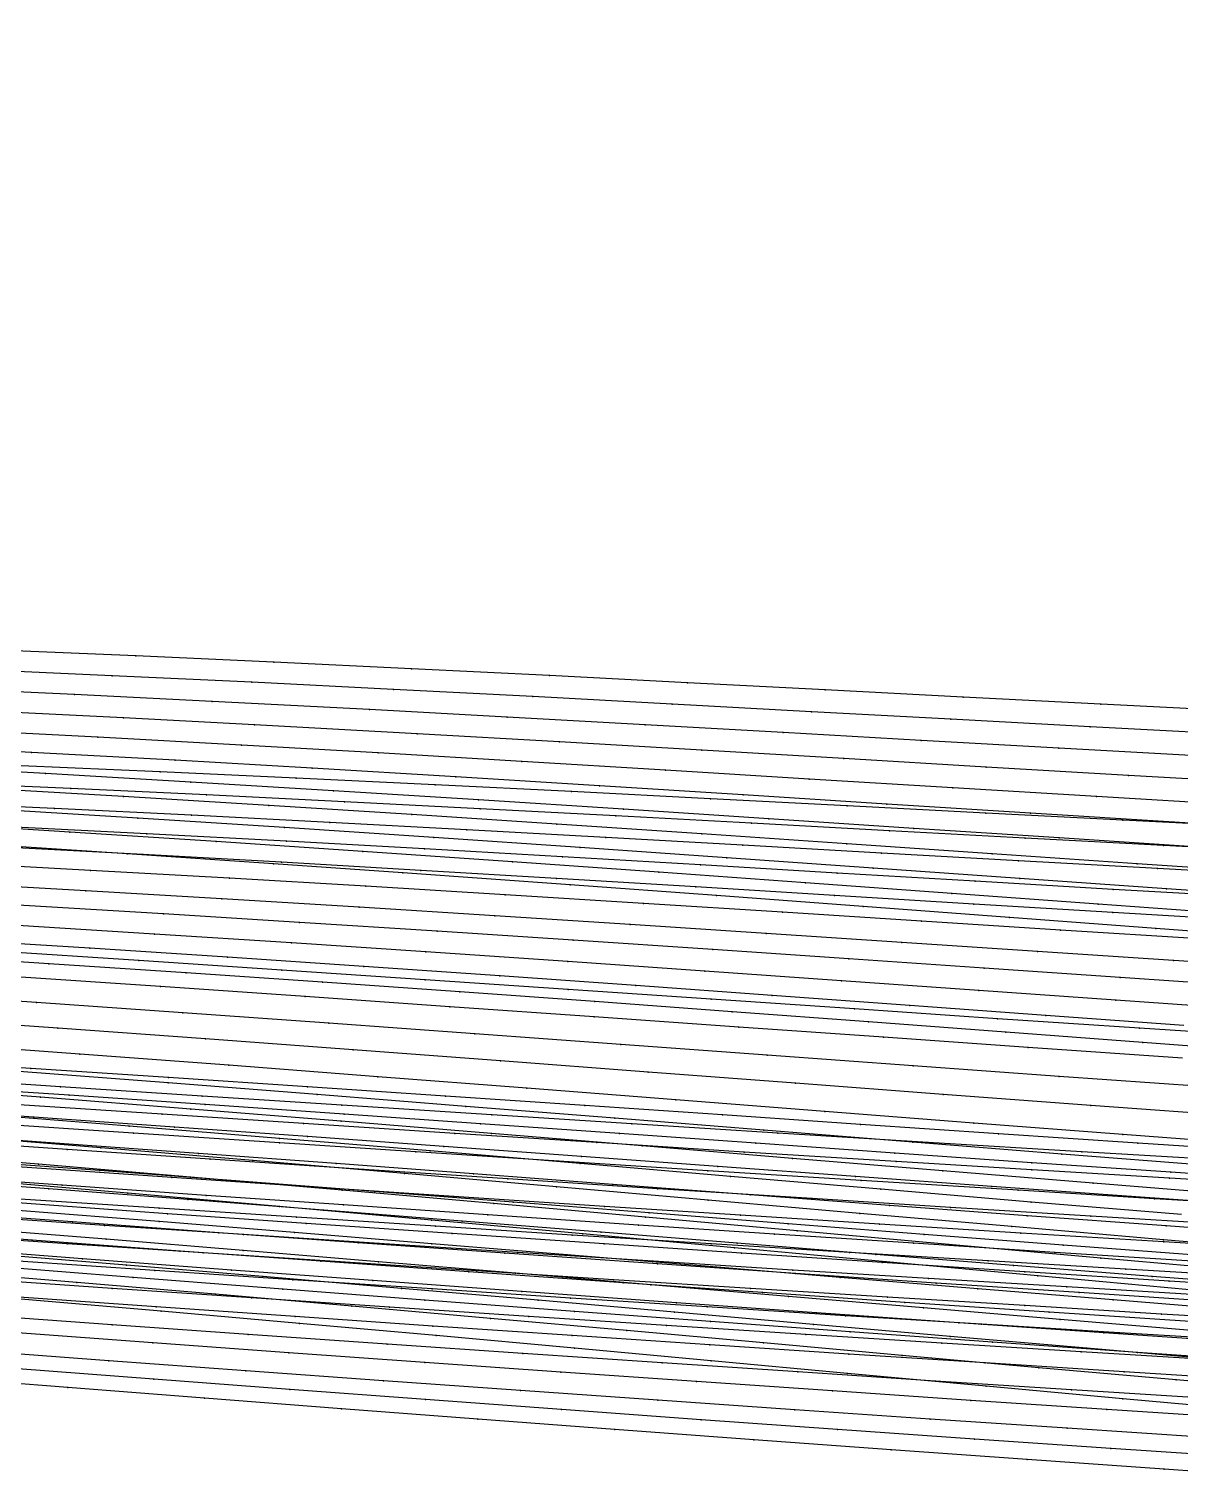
# Model space of a CAD drawing. Extents: x -2408 to 1029, y -526 to 2095.
# Drawn here: x -1134.8 to -1007.4, y 93.8 to 254.4 of the extents above; entities that cross this region are included whole.
import ezdxf

# ---------------------------------------------------------------- set-up
doc = ezdxf.new("R2010")
doc.units = 0

# ---------------------------------------------------------------- blocks, each defined once
blk = doc.blocks.new(' -30')
at = {"layer": '1'}
for points in [[(-410.795642, 262.713516), (-426.181387, 263.491995), (-441.331963, 264.275543), (-456.716414, 265.079246), (-471.834351, 265.867545), (-487.219433, 266.659043), (-502.307592, 267.415883), (-517.695124, 268.158316), (-532.759082, 268.847883), (-548.150088, 269.514596), (-563.25244, 270.13595), (-578.645983, 270.740797), (-593.768208, 271.312101), (-609.16329, 271.875507), (-624.304347, 272.41661), (-639.700205, 272.958631), (-654.858819, 273.489181), (-670.25476, 274.029992), (-685.455338, 274.570903)], [(-991.099742, 289.014787), (-1006.47788, 289.931065), (-1021.716095, 290.854397), (-1037.092414, 291.800377), (-1052.390421, 292.7548), (-1067.765151, 293.726621), (-1082.930535, 294.697188), (-1098.303754, 295.692536), (-1113.507968, 296.687278), (-1128.879805, 297.703783), (-1143.850366, 298.707083), (-1159.22033, 299.751254), (-1174.621448, 300.804779), (-1189.756891, 301.840895), (-1205.520935, 302.919865), (-1205.483135, 309.223563), (-1205.391179, 324.554701), (-1205.300213, 339.717169), (-1205.209414, 354.85273), (-1205.118461, 370.01518), (-1205.026964, 385.267158), (-1204.935998, 400.429605), (-1204.844877, 415.618783), (-1204.753926, 430.781236)], [(-480.513872, -299.265657), (-495.775766, -298.258206), (-511.213094, -297.224178), (-526.473238, -296.190561), (-541.755748, -295.148551), (-557.015282, -294.106065), (-572.430787, -293.055858), (-587.691043, -292.023998), (-603.09054, -290.995455), (-618.352803, -289.993615), (-633.737054, -289.006423), (-649.002495, -288.05404), (-664.372192, -287.127176), (-679.641754, -286.243599), (-694.99799, -285.398237), (-696.187057, -285.336246), (-710.27236, -284.60173), (-725.267612, -283.860433), (-740.545866, -283.142199), (-755.919862, -282.450756)]]:
    blk.add_lwpolyline(points, dxfattribs=at)
at = {"layer": '14'}
for points in [[(-413.340971, 275.556341), (-428.605438, 276.333232), (-443.868397, 277.1251), (-459.130577, 277.922795), (-474.392398, 278.717149), (-489.654587, 279.499012), (-504.917567, 280.259217), (-520.181988, 280.98861), (-535.430734, 281.678741), (-550.699052, 282.332695), (-565.968947, 282.954628), (-581.240332, 283.549537), (-596.512816, 284.122407), (-611.786236, 284.678231), (-627.060429, 285.222003), (-642.335041, 285.758709), (-657.609871, 286.293342), (-672.884642, 286.83089), (-688.15919, 287.376346)], [(-996.243732, 302.041932), (-1011.349801, 302.947855), (-1028.369845, 303.985999), (-1045.013766, 305.017704), (-1061.160689, 306.033129), (-1076.689792, 307.022434), (-1093.271043, 308.091929), (-1108.745305, 309.101899), (-1124.431306, 310.137235), (-1140.837746, 311.232743), (-1156.130864, 312.266322), (-1172.183685, 313.367615), (-1172.158772, 317.5206), (-1172.075828, 331.347228), (-1171.989363, 345.760911), (-1171.88675, 362.866344), (-1171.796909, 377.842737), (-1171.703377, 393.434387), (-1171.609107, 409.149089), (-1171.49473, 428.215656)], [(-479.770851, -286.587015), (-495.617764, -285.540654), (-511.314248, -284.488639), (-527.159674, -283.414513), (-543.004706, -282.333607), (-558.84971, -281.251301), (-574.694902, -280.172981), (-590.540647, -279.104026), (-606.387162, -278.049823), (-622.234812, -277.01575), (-638.083812, -276.007195), (-653.93453, -275.029536), (-669.787218, -274.088158), (-685.642128, -273.188447), (-696.187057, -272.621555), (-701.652761, -272.32772), (-717.512885, -271.523439), (-733.375258, -270.761336), (-749.239609, -270.035024)]]:
    blk.add_lwpolyline(points, dxfattribs=at)
at = {"layer": '3'}
for p in [(-1124.431306, 310.137235), (-1108.745305, 309.101899), (-1093.271043, 308.091929), (-1076.689792, 307.022434), (-1061.160689, 306.033129), (-1045.013766, 305.017704), (-1028.369845, 303.985999), (-1011.349801, 302.947855), (-1113.507968, 296.687278), (-1098.303754, 295.692536), (-1082.930535, 294.697188), (-1067.765151, 293.726621), (-1052.390421, 292.7548), (-1037.092414, 291.800377), (-1021.716095, 290.854397), (-1006.47788, 289.931065), (-535.430734, 281.678741), (-520.181988, 280.98861), (-504.917567, 280.259217), (-489.654587, 279.499012), (-474.392398, 278.717149), (-459.130577, 277.922795), (-443.868397, 277.1251), (-428.605438, 276.333232), (-532.759082, 268.847883), (-517.695124, 268.158316), (-502.307592, 267.415883), (-487.219433, 266.659043), (-471.834351, 265.867545), (-456.716414, 265.079246), (-441.331963, 264.275543), (-426.181387, 263.491995), (-606.387162, -278.049823), (-590.540647, -279.104026), (-574.694902, -280.172981), (-558.84971, -281.251301), (-543.004706, -282.333607), (-527.159674, -283.414513), (-511.314248, -284.488639), (-495.617764, -285.540654), (-618.352803, -289.993615), (-603.09054, -290.995455), (-587.691043, -292.023998), (-572.430787, -293.055858), (-557.015282, -294.106065), (-541.755748, -295.148551), (-526.473238, -296.190561), (-511.213094, -297.224178), (-495.775766, -298.258206)]:
    blk.add_point(p, dxfattribs=at)
blk = doc.blocks.new(' -31')
at = {"layer": '1'}
for points in [[(-406.667733, 259.27386), (-421.689618, 260.061065), (-437.011078, 260.884107), (-452.031299, 261.702323), (-467.319028, 262.537249), (-482.339516, 263.350588), (-497.359257, 264.148142), (-512.381885, 264.921339), (-527.634866, 265.672338), (-542.660905, 266.374364), (-557.93453, 267.053433), (-572.963389, 267.692279), (-588.256539, 268.317149), (-603.287269, 268.911079), (-618.59881, 269.5002), (-633.630554, 270.067508), (-648.959279, 270.639377), (-663.991401, 271.198233), (-679.384302, 271.773426)], [(-997.985334, 287.066471), (-1013.000426, 287.973625), (-1028.315558, 288.914379), (-1043.328852, 289.850599), (-1058.800335, 290.828954), (-1073.812, 291.790769), (-1089.149361, 292.785777), (-1104.159531, 293.770902), (-1119.535836, 294.790651), (-1134.544586, 295.797004), (-1149.684043, 296.826152), (-1164.690914, 297.860154), (-1179.737081, 298.903743), (-1195.00767, 299.963703), (-1210.599365, 301.045837), (-1210.547725, 309.84814), (-1210.459299, 324.921595), (-1210.368675, 340.370934), (-1210.279104, 355.641675), (-1210.188487, 371.091032), (-1210.099122, 386.326266), (-1210.008493, 401.775624), (-1209.918915, 417.046366), (-1209.828296, 432.495713)], [(-477.568247, -302.497232), (-492.969505, -301.447749), (-508.369706, -300.383404), (-523.52564, -299.32246), (-538.924263, -298.235568), (-554.014175, -297.167376), (-569.412716, -296.079403), (-584.484875, -295.02135), (-599.884799, -293.952446), (-614.939891, -292.924438), (-630.342483, -291.895187), (-645.381208, -290.917098), (-660.787724, -289.947899), (-675.810988, -289.04012), (-691.222408, -288.151926), (-696.187057, -287.880993), (-706.500063, -287.318206), (-721.916639, -286.524334), (-736.937899, -285.790686), (-752.358094, -285.071968)]]:
    blk.add_lwpolyline(points, dxfattribs=at)
at = {"layer": '14'}
for points in [[(-414.385619, 272.392496), (-429.8121, 273.213737), (-445.237205, 274.05038), (-460.661389, 274.892923), (-476.085414, 275.731881), (-491.509813, 276.557754), (-506.935119, 277.361046), (-522.643486, 278.145979), (-538.072556, 278.877313), (-553.503501, 279.572014), (-568.936231, 280.234934), (-584.370424, 280.870918), (-599.805761, 281.48481), (-615.24215, 282.081462), (-630.679194, 282.665717), (-646.116763, 283.242424), (-661.554576, 283.816431), (-676.992388, 284.392583)], [(-986.267518, 299.092049), (-1001.639416, 300.008829), (-1016.883783, 300.934514), (-1031.918804, 301.862321), (-1048.740405, 302.916572), (-1065.059572, 303.954611), (-1080.754196, 304.966316), (-1097.512077, 306.060401), (-1113.151062, 307.093927), (-1129.003946, 308.153731), (-1145.584817, 309.275476), (-1161.040416, 310.334145), (-1177.263641, 311.462612), (-1177.230109, 317.179258), (-1177.14006, 332.530674), (-1177.049904, 347.900451), (-1176.944753, 365.826377), (-1176.853713, 381.346893), (-1176.75972, 397.370777), (-1176.665727, 413.39466), (-1176.574686, 428.915175)], [(-491.69542, -288.805885), (-508.783074, -287.623881), (-524.791244, -286.501704), (-540.798969, -285.371156), (-556.806537, -284.238117), (-572.814349, -283.10846), (-588.82269, -281.988066), (-604.831886, -280.882811), (-620.84226, -279.798574), (-636.854138, -278.741232), (-652.867844, -277.716665), (-668.883703, -276.730748), (-684.902039, -275.789361), (-696.187057, -275.162659), (-701.707363, -274.856093), (-717.731517, -274.019399), (-733.758208, -273.228341), (-749.787063, -272.476186)]]:
    blk.add_lwpolyline(points, dxfattribs=at)
at = {"layer": '3'}
for p in [(-1113.151062, 307.093927), (-1097.512077, 306.060401), (-1080.754196, 304.966316), (-1065.059572, 303.954611), (-1048.740405, 302.916572), (-1031.918804, 301.862321), (-1016.883783, 300.934514), (-1001.639416, 300.008829), (-1119.535836, 294.790651), (-1104.159531, 293.770902), (-1089.149361, 292.785777), (-1073.812, 291.790769), (-1058.800335, 290.828954), (-1043.328852, 289.850599), (-1028.315558, 288.914379), (-1013.000426, 287.973625), (-538.072556, 278.877313), (-522.643486, 278.145979), (-506.935119, 277.361046), (-491.509813, 276.557754), (-476.085414, 275.731881), (-460.661389, 274.892923), (-445.237205, 274.05038), (-429.8121, 273.213737), (-542.660905, 266.374364), (-527.634866, 265.672338), (-512.381885, 264.921339), (-497.359257, 264.148142), (-482.339516, 263.350588), (-467.319028, 262.537249), (-452.031299, 261.702323), (-437.011078, 260.884107), (-421.689618, 260.061065), (-604.831886, -280.882811), (-588.82269, -281.988066), (-572.814349, -283.10846), (-556.806537, -284.238117), (-540.798969, -285.371156), (-524.791244, -286.501704), (-508.783074, -287.623881), (-614.939891, -292.924438), (-599.884799, -293.952446), (-584.484875, -295.02135), (-569.412716, -296.079403), (-554.014175, -297.167376), (-538.924263, -298.235568), (-523.52564, -299.32246), (-508.369706, -300.383404), (-492.969505, -301.447749)]:
    blk.add_point(p, dxfattribs=at)
blk = doc.blocks.new(' -32')
at = {"layer": '1'}
for points in [[(-407.222344, 256.070121), (-422.383768, 256.899761), (-437.768939, 257.762106), (-452.928661, 258.623362), (-468.281116, 259.497916), (-483.441033, 260.354496), (-498.852583, 261.208428), (-514.014911, 262.022975), (-529.337916, 262.812437), (-544.503819, 263.555708), (-559.846114, 264.273011), (-575.015055, 264.953136), (-590.375642, 265.616744), (-605.54647, 266.251555), (-620.924172, 266.878666), (-636.096177, 267.485696), (-651.489891, 268.094122), (-666.662289, 268.69081), (-682.151071, 269.301665)], [(-987.301727, 284.068227), (-1002.509101, 284.979815), (-1017.665, 285.905585), (-1032.866467, 286.849838), (-1048.020498, 287.805671), (-1063.199772, 288.776695), (-1078.352097, 289.758943), (-1093.464623, 290.751078), (-1108.615355, 291.757453), (-1123.662888, 292.767552), (-1138.812176, 293.795976)], [(-483.121304, -305.147157), (-498.217353, -304.078559), (-513.649987, -302.970201), (-528.743964, -301.873124), (-543.994009, -300.757449), (-559.087372, -299.651705), (-574.317811, -298.539581), (-589.412083, -297.446193), (-604.120497, -296.394241), (-619.720314, -295.298582), (-634.81867, -294.263062), (-650.014154, -293.25094), (-665.116791, -292.280443), (-680.295763, -291.346208), (-695.403699, -290.461741), (-696.187057, -290.418434), (-710.669653, -289.617628), (-725.782929, -288.829132), (-740.958612, -288.077982), (-756.075592, -287.363959)]]:
    blk.add_lwpolyline(points, dxfattribs=at)
at = {"layer": '14'}
for points in [[(-418.02239, 269.377712), (-433.29239, 270.22969), (-448.56115, 271.095254), (-463.829254, 271.965198), (-479.09729, 272.830318), (-494.365842, 273.681411), (-509.635422, 274.509268), (-527.022193, 275.411858), (-542.295876, 276.164132), (-557.571435, 276.882064), (-572.848641, 277.57007), (-588.127187, 278.232564), (-603.406995, 278.873969), (-618.687759, 279.498698), (-633.969248, 280.111167), (-649.251195, 280.715791), (-664.533444, 281.316991), (-679.815728, 281.919179)], [(-988.06349, 296.835856), (-1003.288751, 297.750438), (-1018.398306, 298.674929), (-1035.776177, 299.757273), (-1052.767375, 300.83376), (-1069.248508, 301.893975), (-1085.096167, 302.927501), (-1100.186994, 303.923924), (-1116.348618, 305.003901), (-1132.926842, 306.125328), (-1149.048121, 307.229227), (-1165.814259, 308.392205), (-1182.343674, 309.55761), (-1182.289488, 319.000043), (-1182.203537, 333.977697), (-1182.109921, 350.291256), (-1182.024786, 365.126866), (-1181.933745, 380.991544), (-1181.839752, 397.370762), (-1181.745759, 413.749971), (-1181.654719, 429.614649)], [(-490.35915, -291.905397), (-506.197571, -290.774652), (-522.368393, -289.603916), (-538.538669, -288.423019), (-554.708762, -287.238375), (-570.879034, -286.056398), (-587.049845, -284.883501), (-603.221597, -283.726093), (-619.394575, -282.590595), (-635.569178, -281.483415), (-651.745769, -280.410968), (-667.92471, -279.379666), (-684.106362, -278.395923), (-696.187057, -277.703381), (-701.403682, -277.404304), (-717.591795, -276.534057), (-733.782751, -275.713053), (-749.976035, -274.934217)]]:
    blk.add_lwpolyline(points, dxfattribs=at)
at = {"layer": '3'}
for p in [(-1116.348618, 305.003901), (-1100.186994, 303.923924), (-1085.096167, 302.927501), (-1069.248508, 301.893975), (-1052.767375, 300.83376), (-1035.776177, 299.757273), (-1018.398306, 298.674929), (-1003.288751, 297.750438), (-1123.662888, 292.767552), (-1108.615355, 291.757453), (-1093.464623, 290.751078), (-1078.352097, 289.758943), (-1063.199772, 288.776695), (-1048.020498, 287.805671), (-1032.866467, 286.849838), (-1017.665, 285.905585), (-1002.509101, 284.979815), (-542.295876, 276.164132), (-527.022193, 275.411858), (-509.635422, 274.509268), (-494.365842, 273.681411), (-479.09729, 272.830318), (-463.829254, 271.965198), (-448.56115, 271.095254), (-433.29239, 270.22969), (-544.503819, 263.555708), (-529.337916, 262.812437), (-514.014911, 262.022975), (-498.852583, 261.208428), (-483.441033, 260.354496), (-468.281116, 259.497916), (-452.928661, 258.623362), (-437.768939, 257.762106), (-422.383768, 256.899761), (-619.394575, -282.590595), (-603.221597, -283.726093), (-587.049845, -284.883501), (-570.879034, -286.056398), (-554.708762, -287.238375), (-538.538669, -288.423019), (-522.368393, -289.603916), (-506.197571, -290.774652), (-619.720314, -295.298582), (-604.120497, -296.394241), (-589.412083, -297.446193), (-574.317811, -298.539581), (-559.087372, -299.651705), (-543.994009, -300.757449), (-528.743964, -301.873124), (-513.649987, -302.970201), (-498.217353, -304.078559)]:
    blk.add_point(p, dxfattribs=at)
blk = doc.blocks.new(' -33')
at = {"layer": '1'}
for points in [[(-412.119916, 253.115269), (-427.295259, 253.986978), (-442.581111, 254.883506), (-457.866419, 255.789223), (-473.006044, 256.686035), (-488.291917, 257.582109), (-503.536524, 258.457296), (-518.825035, 259.307253), (-534.280464, 260.129675), (-549.572868, 260.906681), (-564.692059, 261.643), (-579.987401, 262.35974), (-595.124711, 263.045234), (-610.422013, 263.717983), (-625.5764, 264.368689), (-640.874932, 265.013734), (-656.045228, 265.645601), (-671.344231, 266.279177), (-686.622937, 266.912557)], [(-991.71952, 281.967344), (-1007.164945, 282.902977), (-1022.447957, 283.846779), (-1037.521147, 284.793542), (-1052.802193, 285.768295), (-1067.967561, 286.749609), (-1083.246873, 287.751701), (-1098.708436, 288.779018), (-1113.986033, 289.806489), (-1129.099281, 290.833958)], [(-479.956925, -308.402736), (-495.187978, -307.29314), (-510.588491, -306.154018), (-525.817241, -305.012652), (-541.24244, -303.847535), (-556.470265, -302.694468), (-571.874492, -301.530836), (-587.10319, -300.388818), (-602.332926, -299.260738), (-617.718313, -298.141163), (-632.95132, -297.058181), (-648.318027, -295.997145), (-663.555715, -294.982048), (-678.904663, -294.002708), (-694.14814, -293.078255), (-696.187057, -292.961636), (-709.478525, -292.201445), (-724.727865, -291.379904), (-740.070403, -290.597654), (-755.323933, -289.857647)]]:
    blk.add_lwpolyline(points, dxfattribs=at)
at = {"layer": '14'}
for points in [[(-409.864849, 265.707514), (-425.616196, 266.610841), (-441.365679, 267.533985), (-457.114135, 268.466918), (-472.86217, 269.399603), (-488.610391, 270.321999), (-504.359634, 271.224079), (-522.360762, 272.217272), (-536.884961, 272.981302), (-552.640378, 273.773883), (-568.397647, 274.533257), (-584.15667, 275.263918), (-599.917043, 275.970344), (-615.678669, 276.657026), (-631.441143, 277.328443), (-647.204368, 277.989087), (-662.967979, 278.643438), (-678.7318, 279.295986)], [(-994.644828, 294.866065), (-1010.328878, 295.821017), (-1025.870484, 296.785245), (-1041.186149, 297.75158), (-1058.305927, 298.849341), (-1074.896844, 299.929784), (-1090.834202, 300.982201), (-1107.827335, 302.119345), (-1123.658031, 303.192232), (-1139.668477, 304.290428), (-1155.078742, 305.360134), (-1170.859481, 306.469332), (-1187.423706, 307.652607), (-1187.36952, 317.299872), (-1187.28357, 332.602444), (-1187.189953, 349.2699), (-1187.104818, 364.427356), (-1187.013778, 380.636197), (-1186.919785, 397.37074), (-1186.825791, 414.105274), (-1186.734751, 430.314125)], [(-486.245286, -295.21335), (-503.557809, -293.941453), (-519.891237, -292.722242), (-536.224043, -291.490936), (-552.556552, -290.254478), (-568.889201, -289.019803), (-585.22239, -287.793847), (-601.556519, -286.583548), (-617.892025, -285.395838), (-634.229233, -284.237662), (-650.568579, -283.115953), (-666.910465, -282.037648), (-683.255288, -281.009685), (-696.187057, -280.24107), (-699.091526, -280.068443), (-715.443122, -279.156054), (-731.797836, -278.297802), (-748.155236, -277.486223), (-764.515007, -276.713849)]]:
    blk.add_lwpolyline(points, dxfattribs=at)
at = {"layer": '3'}
for p in [(-1123.658031, 303.192232), (-1107.827335, 302.119345), (-1090.834202, 300.982201), (-1074.896844, 299.929784), (-1058.305927, 298.849341), (-1041.186149, 297.75158), (-1025.870484, 296.785245), (-1010.328878, 295.821017), (-1113.986033, 289.806489), (-1098.708436, 288.779018), (-1083.246873, 287.751701), (-1067.967561, 286.749609), (-1052.802193, 285.768295), (-1037.521147, 284.793542), (-1022.447957, 283.846779), (-1007.164945, 282.902977), (-536.884961, 272.981302), (-522.360762, 272.217272), (-504.359634, 271.224079), (-488.610391, 270.321999), (-472.86217, 269.399603), (-457.114135, 268.466918), (-441.365679, 267.533985), (-425.616196, 266.610841), (-534.280464, 260.129675), (-518.825035, 259.307253), (-503.536524, 258.457296), (-488.291917, 257.582109), (-473.006044, 256.686035), (-457.866419, 255.789223), (-442.581111, 254.883506), (-427.295259, 253.986978), (-617.892025, -285.395838), (-601.556519, -286.583548), (-585.22239, -287.793847), (-568.889201, -289.019803), (-552.556552, -290.254478), (-536.224043, -291.490936), (-519.891237, -292.722242), (-503.557809, -293.941453), (-617.718313, -298.141163), (-602.332926, -299.260738), (-587.10319, -300.388818), (-571.874492, -301.530836), (-556.470265, -302.694468), (-541.24244, -303.847535), (-525.817241, -305.012652), (-510.588491, -306.154018), (-495.187978, -307.29314)]:
    blk.add_point(p, dxfattribs=at)
blk = doc.blocks.new(' -34')
at = {"layer": '1'}
for points in [[(-411.944873, 249.885816), (-427.3658, 250.80666), (-442.752906, 251.74436), (-458.172006, 252.69371), (-473.524246, 253.639), (-488.944, 254.579046), (-503.96908, 255.477045), (-519.391481, 256.371375), (-534.709567, 257.223988), (-550.135995, 258.045975), (-565.472535, 258.830853), (-580.902162, 259.591977), (-596.25616, 260.324763), (-611.687871, 261.040399), (-627.058243, 261.736318), (-642.491357, 262.422015), (-657.876937, 263.096367), (-673.310691, 263.767534), (-688.346205, 264.420255)], [(-996.362457, 279.881488), (-1011.407143, 280.801932), (-1026.825511, 281.763646), (-1041.885107, 282.719383), (-1057.301451, 283.713239), (-1072.554059, 284.711008), (-1087.968536, 285.733316), (-1103.267078, 286.761398), (-1118.679806, 287.809999), (-1134.009218, 288.864576)], [(-492.258289, -310.513737), (-507.463499, -309.356625), (-522.827069, -308.170718), (-537.915343, -306.995565), (-553.277709, -305.794596), (-568.34347, -304.61822), (-583.706522, -303.425983), (-599.070645, -302.247155), (-614.115947, -301.111752), (-629.483418, -299.977411), (-644.508405, -298.898956), (-659.880782, -297.832882), (-674.88639, -296.834445), (-690.264884, -295.860443), (-696.187057, -295.506535), (-705.330332, -294.96012), (-720.715335, -294.095126), (-735.892945, -293.289625), (-751.282725, -292.515013)]]:
    blk.add_lwpolyline(points, dxfattribs=at)
at = {"layer": '14'}
for points in [[(-413.254127, 262.68477), (-429.167027, 263.638904), (-445.078209, 264.611238), (-460.988322, 265.591521), (-476.898239, 266.569519), (-492.808532, 267.534977), (-508.720077, 268.477659), (-523.82202, 269.341893), (-539.737721, 270.21388), (-555.655588, 271.048715), (-571.57552, 271.850673), (-587.497189, 272.624017), (-603.420266, 273.373011), (-619.34465, 274.101929), (-635.269936, 274.815031), (-651.196024, 275.516591), (-667.122547, 276.210871), (-683.049291, 276.90214)], [(-986.728904, 292.02437), (-1002.269379, 292.964334), (-1018.08365, 293.940939), (-1033.729779, 294.925433), (-1049.123361, 295.910445), (-1064.180049, 296.888606), (-1080.866953, 297.988662), (-1096.877702, 299.059145), (-1112.086359, 300.089053), (-1128.080538, 301.185504), (-1144.256219, 302.308175), (-1159.82543, 303.402062), (-1175.768836, 304.536697), (-1192.503662, 305.747604), (-1192.424578, 320.126644), (-1192.346187, 334.379847), (-1192.249341, 351.988387), (-1192.162452, 367.786449), (-1192.070397, 384.524007), (-1191.976127, 401.664205), (-1191.882595, 418.67018), (-1191.792754, 435.005096)], [(-484.771777, -298.341289), (-500.863847, -297.124308), (-517.359792, -295.856225), (-533.854946, -294.573899), (-550.349751, -293.28483), (-566.844649, -291.996522), (-583.340118, -290.716473), (-599.836525, -289.452191), (-616.334348, -288.211174), (-632.83403, -287.000926), (-649.336013, -285.828948), (-665.840737, -284.702741), (-682.348682, -283.629805), (-696.187057, -282.777348), (-696.366616, -282.766298), (-715.634257, -281.655508), (-732.153145, -280.766701), (-748.67503, -279.928044), (-765.199451, -279.131692)]]:
    blk.add_lwpolyline(points, dxfattribs=at)
at = {"layer": '3'}
for p in [(-1112.086359, 300.089053), (-1096.877702, 299.059145), (-1080.866953, 297.988662), (-1064.180049, 296.888606), (-1049.123361, 295.910445), (-1033.729779, 294.925433), (-1018.08365, 293.940939), (-1002.269379, 292.964334), (-1118.679806, 287.809999), (-1103.267078, 286.761398), (-1087.968536, 285.733316), (-1072.554059, 284.711008), (-1057.301451, 283.713239), (-1041.885107, 282.719383), (-1026.825511, 281.763646), (-1011.407143, 280.801932), (-539.737721, 270.21388), (-523.82202, 269.341893), (-508.720077, 268.477659), (-492.808532, 267.534977), (-476.898239, 266.569519), (-460.988322, 265.591521), (-445.078209, 264.611238), (-429.167027, 263.638904), (-534.709567, 257.223988), (-519.391481, 256.371375), (-503.96908, 255.477045), (-488.944, 254.579046), (-473.524246, 253.639), (-458.172006, 252.69371), (-442.752906, 251.74436), (-427.3658, 250.80666), (-616.334348, -288.211174), (-599.836525, -289.452191), (-583.340118, -290.716473), (-566.844649, -291.996522), (-550.349751, -293.28483), (-533.854946, -294.573899), (-517.359792, -295.856225), (-500.863847, -297.124308), (-614.115947, -301.111752), (-599.070645, -302.247155), (-583.706522, -303.425983), (-568.34347, -304.61822), (-553.277709, -305.794596), (-537.915343, -306.995565), (-522.827069, -308.170718), (-507.463499, -309.356625)]:
    blk.add_point(p, dxfattribs=at)
blk = doc.blocks.new(' -35')
at = {"layer": '1'}
for points in [[(-421.851056, 247.280026), (-437.238442, 248.247811), (-452.652031, 249.230405), (-468.004108, 250.212494), (-483.417923, 251.192657), (-498.737884, 252.152017), (-514.154146, 253.092948), (-529.226783, 253.980053), (-544.647145, 254.851238), (-559.976131, 255.683734), (-575.399892, 256.491231), (-590.746435, 257.268618), (-606.17264, 258.027724), (-621.535509, 258.765234), (-636.963403, 259.491077), (-652.341469, 260.203586), (-667.770154, 260.911265), (-683.23861, 261.617552)], [(-991.584844, 277.632981), (-1006.635907, 278.579462), (-1022.04916, 279.567721), (-1037.112188, 280.550425), (-1052.523331, 281.571716), (-1067.759382, 282.59622), (-1083.16855, 283.646631), (-1098.403106, 284.698825), (-1113.810405, 285.776097), (-1128.959697, 286.847076)], [(-486.737789, -313.947217), (-501.821522, -312.771718), (-517.184815, -311.556191), (-532.431516, -310.3369), (-547.793194, -309.10119), (-562.848737, -307.889119), (-578.210751, -306.657574), (-593.573671, -305.437374), (-608.60819, -304.260266), (-623.974281, -303.080739), (-638.987994, -301.957219), (-654.358941, -300.84264), (-669.352844, -299.795943), (-684.730024, -298.770446), (-696.187057, -298.04697), (-699.705401, -297.824809), (-715.089522, -296.909555), (-730.411924, -296.0494), (-745.801521, -295.231097), (-760.809693, -294.470697)]]:
    blk.add_lwpolyline(points, dxfattribs=at)
at = {"layer": '14'}
for points in [[(-408.746246, 259.195986), (-424.654254, 260.17974), (-440.560214, 261.184595), (-456.465022, 262.200362), (-472.369271, 263.216835), (-488.273859, 264.223825), (-504.179453, 265.211128), (-520.086723, 266.168542), (-535.242791, 267.044751), (-551.154726, 267.927338), (-567.068873, 268.775939), (-582.984821, 269.594716), (-598.902465, 270.387849), (-614.821471, 271.159505), (-630.741503, 271.913851), (-646.662457, 272.655066), (-662.58396, 273.387316), (-678.505791, 274.114774), (-694.427731, 274.841612)], [(-998.494679, 290.790191), (-1014.308419, 291.795327), (-1029.955054, 292.808552), (-1045.348549, 293.822169), (-1060.402815, 294.828476), (-1077.081965, 295.959715), (-1093.077202, 297.059856), (-1108.260109, 298.117409), (-1124.209921, 299.241935), (-1140.312994, 300.391226), (-1155.768322, 301.507716), (-1171.505218, 302.659041), (-1187.423706, 303.842602), (-1187.406213, 307.089311), (-1187.330697, 321.105118), (-1187.248153, 336.425324), (-1187.169385, 351.044798), (-1187.082496, 367.171335), (-1186.990441, 384.256882), (-1186.896171, 401.753451), (-1186.802639, 419.113016), (-1186.712798, 435.787561)], [(-495.711088, -300.511585), (-511.856321, -299.239829), (-528.344142, -297.923994), (-544.831437, -296.598554), (-561.318709, -295.271153), (-577.806346, -293.949448), (-594.294851, -292.641083), (-610.784727, -291.353704), (-627.276361, -290.094966), (-643.770257, -288.872514), (-660.266918, -287.693996), (-676.766731, -286.567064), (-693.2702, -285.499365), (-696.187057, -285.322399), (-710.123225, -284.476857), (-726.634612, -283.537608), (-743.149308, -282.651928), (-759.666823, -281.811773)]]:
    blk.add_lwpolyline(points, dxfattribs=at)
at = {"layer": '3'}
for p in [(-1124.209921, 299.241935), (-1108.260109, 298.117409), (-1093.077202, 297.059856), (-1077.081965, 295.959715), (-1060.402815, 294.828476), (-1045.348549, 293.822169), (-1029.955054, 292.808552), (-1014.308419, 291.795327), (-1113.810405, 285.776097), (-1098.403106, 284.698825), (-1083.16855, 283.646631), (-1067.759382, 282.59622), (-1052.523331, 281.571716), (-1037.112188, 280.550425), (-1022.04916, 279.567721), (-1006.635907, 278.579462), (-551.154726, 267.927338), (-535.242791, 267.044751), (-520.086723, 266.168542), (-504.179453, 265.211128), (-488.273859, 264.223825), (-472.369271, 263.216835), (-456.465022, 262.200362), (-440.560214, 261.184595), (-424.654254, 260.17974), (-544.647145, 254.851238), (-529.226783, 253.980053), (-514.154146, 253.092948), (-498.737884, 252.152017), (-483.417923, 251.192657), (-468.004108, 250.212494), (-452.652031, 249.230405), (-437.238442, 248.247811), (-610.784727, -291.353704), (-594.294851, -292.641083), (-577.806346, -293.949448), (-561.318709, -295.271153), (-544.831437, -296.598554), (-528.344142, -297.923994), (-511.856321, -299.239829), (-623.974281, -303.080739), (-608.60819, -304.260266), (-593.573671, -305.437374), (-578.210751, -306.657574), (-562.848737, -307.889119), (-547.793194, -309.10119), (-532.431516, -310.3369), (-517.184815, -311.556191), (-501.821522, -312.771718)]:
    blk.add_point(p, dxfattribs=at)
blk = doc.blocks.new(' -36')
at = {"layer": '1'}
for points in [[(-409.73262, 243.310018), (-424.772659, 244.273751), (-439.815525, 245.25742), (-454.819079, 246.249466), (-469.861017, 247.246214), (-484.903361, 248.236845), (-499.874545, 249.208418), (-514.919397, 250.161232), (-530.108741, 251.090568), (-545.157575, 251.977399), (-560.652262, 252.857356), (-575.704564, 253.683023), (-590.696881, 254.480399), (-605.751663, 255.259333), (-620.759471, 256.017274), (-635.815979, 256.762228), (-650.838252, 257.493266), (-665.89577, 258.217028), (-681.056175, 258.940038)], [(-997.266246, 275.615844), (-1012.481967, 276.583209), (-1027.525352, 277.558299), (-1042.751656, 278.562429), (-1057.792896, 279.57003), (-1073.194307, 280.616939), (-1088.23355, 281.653398), (-1103.63189, 282.728684), (-1118.669291, 283.791798), (-1133.981148, 284.886382)], [(-491.744892, -316.566135), (-506.995499, -315.335066), (-521.97626, -314.109339), (-537.243101, -312.84839), (-552.222473, -311.605443), (-567.447619, -310.342887), (-582.427615, -309.107693), (-597.629275, -307.867498), (-612.611917, -306.664332), (-627.790771, -305.471098), (-642.777801, -304.324451), (-657.767659, -303.214828), (-672.927873, -302.136555), (-687.924346, -301.120033), (-696.187057, -300.591011), (-703.06483, -300.150658), (-718.068471, -299.245964), (-733.158595, -298.387089), (-748.167634, -297.577712), (-763.338846, -296.79844)]]:
    blk.add_lwpolyline(points, dxfattribs=at)
at = {"layer": '14'}
for points in [[(-421.364067, 256.779731), (-437.432173, 257.828144), (-453.498913, 258.889817), (-469.564994, 259.954413), (-485.631204, 261.011601), (-501.698325, 262.051048), (-517.767144, 263.062422), (-533.549452, 264.019101), (-549.623166, 264.955089), (-565.699074, 265.856354), (-581.777071, 266.726821), (-597.856824, 267.5704), (-613.938074, 268.391004), (-630.020565, 269.192549), (-646.104039, 269.978948), (-662.188201, 270.754113), (-678.272869, 271.521964), (-694.357748, 272.286412)], [(-986.733999, 287.682118), (-1001.650603, 288.617989), (-1017.626655, 289.641344), (-1033.433632, 290.673485), (-1048.984597, 291.706507), (-1064.192681, 292.732506), (-1081.041974, 293.886335), (-1097.20019, 295.008867), (-1112.537575, 296.088302), (-1128.649494, 297.236461), (-1144.916034, 298.410275), (-1160.528045, 299.550938), (-1176.424276, 300.727564), (-1192.503662, 301.937618), (-1192.486169, 305.25046), (-1192.410653, 319.551749), (-1192.328109, 335.183998), (-1192.249341, 350.101252), (-1192.162452, 366.556246), (-1192.070397, 383.989802), (-1191.976127, 401.842742), (-1191.882595, 419.555888), (-1191.792754, 436.57006)], [(-491.516312, -303.84377), (-509.21767, -302.412573), (-525.867796, -301.045736), (-542.517232, -299.667298), (-559.166528, -298.285501), (-575.816194, -296.908591), (-592.466782, -295.544809), (-609.118724, -294.202407), (-625.772571, -292.889628), (-642.428835, -291.614717), (-659.088025, -290.385919), (-675.750692, -289.211476), (-692.417271, -288.09964), (-696.187057, -287.863197), (-707.48078, -287.154878), (-724.155581, -286.172946), (-740.834089, -285.249746), (-757.515704, -284.376837)]]:
    blk.add_lwpolyline(points, dxfattribs=at)
at = {"layer": '3'}
for p in [(-1112.537575, 296.088302), (-1097.20019, 295.008867), (-1081.041974, 293.886335), (-1064.192681, 292.732506), (-1048.984597, 291.706507), (-1033.433632, 290.673485), (-1017.626655, 289.641344), (-1001.650603, 288.617989), (-1118.669291, 283.791798), (-1103.63189, 282.728684), (-1088.23355, 281.653398), (-1073.194307, 280.616939), (-1057.792896, 279.57003), (-1042.751656, 278.562429), (-1027.525352, 277.558299), (-1012.481967, 276.583209), (-549.623166, 264.955089), (-533.549452, 264.019101), (-517.767144, 263.062422), (-501.698325, 262.051048), (-485.631204, 261.011601), (-469.564994, 259.954413), (-453.498913, 258.889817), (-437.432173, 257.828144), (-545.157575, 251.977399), (-530.108741, 251.090568), (-514.919397, 250.161232), (-499.874545, 249.208418), (-484.903361, 248.236845), (-469.861017, 247.246214), (-454.819079, 246.249466), (-439.815525, 245.25742), (-424.772659, 244.273751), (-625.772571, -292.889628), (-609.118724, -294.202407), (-592.466782, -295.544809), (-575.816194, -296.908591), (-559.166528, -298.285501), (-542.517232, -299.667298), (-525.867796, -301.045736), (-509.21767, -302.412573), (-612.611917, -306.664332), (-597.629275, -307.867498), (-582.427615, -309.107693), (-567.447619, -310.342887), (-552.222473, -311.605443), (-537.243101, -312.84839), (-521.97626, -314.109339), (-506.995499, -315.335066)]:
    blk.add_point(p, dxfattribs=at)
blk = doc.blocks.new(' -37')
at = {"layer": '1'}
for points in [[(-419.699116, 240.747969), (-434.750846, 241.761751), (-449.801661, 242.789125), (-464.788883, 243.817076), (-479.839575, 244.846159), (-495.313458, 245.89215), (-510.366359, 246.888462), (-525.592231, 247.865702), (-540.649183, 248.79903), (-556.121132, 249.724203), (-571.181851, 250.594361), (-586.670414, 251.462009), (-601.733892, 252.282827), (-616.718583, 253.079818), (-631.783954, 253.864518), (-646.783006, 254.632401), (-661.849628, 255.393501), (-676.93927, 256.148676), (-692.006398, 256.898771)], [(-993.316086, 273.418278), (-1008.568479, 274.415565), (-1023.620887, 275.418943), (-1038.932053, 276.457252), (-1053.982213, 277.49394), (-1069.002347, 278.543495), (-1084.050481, 279.609331), (-1099.103001, 280.689382), (-1114.149212, 281.782087), (-1129.157427, 282.883939)], [(-502.122527, -318.713448), (-517.102886, -317.458679), (-532.226095, -316.177901), (-547.204588, -314.901198), (-562.419911, -313.602854), (-577.398712, -312.329684), (-592.590059, -311.049699), (-607.571222, -309.804694), (-622.739327, -308.568078), (-637.724826, -307.376246), (-652.713141, -306.219829), (-667.862159, -305.093364), (-682.857145, -304.027392), (-696.187057, -303.129501), (-697.986082, -303.008315), (-712.988644, -302.054486), (-728.148326, -301.144891), (-743.15697, -300.292659), (-758.309054, -299.473766), (-773.32178, -298.696695)]]:
    blk.add_lwpolyline(points, dxfattribs=at)
at = {"layer": '14'}
for points in [[(-416.809149, 253.283637), (-432.872225, 254.36355), (-448.933673, 255.459429), (-464.994147, 256.561042), (-481.054607, 257.65818), (-497.115706, 258.740611), (-513.178327, 259.798121), (-529.012331, 260.806256), (-545.079875, 261.790432), (-561.149914, 262.739014), (-577.222035, 263.6558), (-593.296128, 264.544606), (-609.37178, 265.409231), (-625.44888, 266.25349), (-641.527015, 267.081183), (-657.606038, 267.896122), (-673.685649, 268.702114), (-689.765586, 269.502964)], [(-995.606912, 286.293508), (-1011.599042, 287.344167), (-1027.435724, 288.404995), (-1043.028358, 289.46774), (-1058.288284, 290.524149), (-1075.207108, 291.71313), (-1091.443273, 292.870737), (-1106.864484, 293.984653), (-1123.074486, 295.170246), (-1139.45036, 296.383099), (-1155.177249, 297.562434), (-1171.201157, 298.779729), (-1187.423706, 300.032616), (-1187.390173, 306.509838), (-1187.315849, 320.866384), (-1187.229384, 337.568154), (-1187.148309, 353.228763), (-1187.059852, 370.315206), (-1186.966966, 388.257178), (-1186.872603, 406.484322), (-1186.779718, 424.426285), (-1186.691261, 441.512747)], [(-503.666149, -305.841563), (-520.308955, -304.442927), (-536.950896, -303.029512), (-553.592508, -301.609709), (-570.234326, -300.191908), (-586.876888, -298.7845), (-603.520729, -297.395875), (-620.166385, -296.034424), (-636.814393, -294.708537), (-653.465288, -293.426604), (-670.119607, -292.197015), (-686.777886, -291.028163), (-696.187057, -290.405178), (-701.921278, -290.02551), (-718.58818, -288.989257), (-735.259146, -288.015428), (-751.933622, -287.095371), (-768.611054, -286.220439)]]:
    blk.add_lwpolyline(points, dxfattribs=at)
at = {"layer": '3'}
for p in [(-1123.074486, 295.170246), (-1106.864484, 293.984653), (-1091.443273, 292.870737), (-1075.207108, 291.71313), (-1058.288284, 290.524149), (-1043.028358, 289.46774), (-1027.435724, 288.404995), (-1011.599042, 287.344167), (-1114.149212, 281.782087), (-1099.103001, 280.689382), (-1084.050481, 279.609331), (-1069.002347, 278.543495), (-1053.982213, 277.49394), (-1038.932053, 276.457252), (-1023.620887, 275.418943), (-1008.568479, 274.415565), (-545.079875, 261.790432), (-529.012331, 260.806256), (-513.178327, 259.798121), (-497.115706, 258.740611), (-481.054607, 257.65818), (-464.994147, 256.561042), (-448.933673, 255.459429), (-432.872225, 254.36355), (-540.649183, 248.79903), (-525.592231, 247.865702), (-510.366359, 246.888462), (-495.313458, 245.89215), (-479.839575, 244.846159), (-464.788883, 243.817076), (-449.801661, 242.789125), (-434.750846, 241.761751), (-620.166385, -296.034424), (-603.520729, -297.395875), (-586.876888, -298.7845), (-570.234326, -300.191908), (-553.592508, -301.609709), (-536.950896, -303.029512), (-520.308955, -304.442927), (-622.739327, -308.568078), (-607.571222, -309.804694), (-592.590059, -311.049699), (-577.398712, -312.329684), (-562.419911, -313.602854), (-547.204588, -314.901198), (-532.226095, -316.177901), (-517.102886, -317.458679)]:
    blk.add_point(p, dxfattribs=at)
blk = doc.blocks.new(' -38')
at = {"layer": '1'}
for points in [[(-420.077945, 237.575438), (-435.257665, 238.63327), (-450.426178, 239.703614), (-465.604613, 240.779466), (-480.73968, 241.848928), (-495.919194, 242.909747), (-511.623656, 243.984671), (-526.49678, 244.973252), (-541.681814, 245.95062), (-556.811712, 246.89194), (-572.000634, 247.806854), (-587.146178, 248.692853), (-602.338074, 249.558253), (-617.498214, 250.401244), (-632.6922, 251.228289), (-647.865964, 252.039354), (-663.061397, 252.839612), (-678.400743, 253.63828), (-693.596985, 254.423289)], [(-997.496827, 271.310251), (-1012.929971, 272.327687), (-1028.112188, 273.348505), (-1043.07813, 274.372293), (-1058.257985, 275.427188), (-1073.455979, 276.498983), (-1088.633714, 277.584318), (-1103.860907, 278.687756), (-1119.036599, 279.801135), (-1134.218685, 280.927448)], [(-499.886211, -321.887599), (-514.996526, -320.588153), (-530.160561, -319.268771), (-545.268729, -317.944592), (-560.649482, -316.593849), (-575.757856, -315.271431), (-590.867173, -313.959848), (-606.223716, -312.644678), (-621.336548, -311.374729), (-636.669241, -310.117893), (-651.78772, -308.916319), (-667.097456, -307.744262), (-682.223182, -306.637551), (-696.187057, -305.670109), (-697.511597, -305.578334), (-712.645573, -304.591343), (-727.791971, -303.660253), (-742.932562, -302.780543), (-758.075718, -301.944801), (-773.399218, -301.136858)]]:
    blk.add_lwpolyline(points, dxfattribs=at)
at = {"layer": '14'}
for points in [[(-413.427961, 249.848118), (-429.653239, 250.971695), (-445.876568, 252.113399), (-462.098794, 253.262943), (-478.320765, 254.410042), (-494.543328, 255.544409), (-510.767329, 256.655759), (-527.274442, 257.752169), (-543.503521, 258.790803), (-559.735154, 259.793361), (-575.969083, 260.763357), (-592.205049, 261.704302), (-608.442794, 262.61971), (-624.68206, 263.513092), (-640.922588, 264.38796), (-657.16412, 265.247828), (-673.40636, 266.096206), (-689.649124, 266.936609)], [(-998.761848, 284.119944), (-1014.916418, 285.188645), (-1030.913578, 286.268276), (-1046.663818, 287.350372), (-1062.077633, 288.426467), (-1079.166712, 289.638087), (-1095.565935, 290.818182), (-1111.141722, 291.954119), (-1127.513896, 293.163533), (-1144.05329, 294.401145), (-1159.936908, 295.604922), (-1176.120191, 296.847844), (-1192.503662, 298.127613), (-1192.437535, 311.150859), (-1192.363526, 325.726296), (-1192.289924, 340.221461), (-1192.206727, 356.606525), (-1192.116886, 374.299953), (-1192.023354, 392.720268), (-1191.929084, 411.285959), (-1191.837029, 429.415522)], [(-489.958248, -309.985592), (-506.522355, -308.572932), (-523.326884, -307.116879), (-540.130614, -305.646606), (-556.934097, -304.171134), (-573.737918, -302.699483), (-590.542667, -301.240673), (-607.348893, -299.803726), (-624.157259, -298.397655), (-640.968316, -297.031482), (-657.782651, -295.714229), (-674.600851, -294.454913), (-691.423468, -293.262557), (-696.187057, -292.945805), (-707.585505, -292.187878), (-724.417707, -291.1399), (-741.254135, -290.155437), (-758.094274, -289.225418), (-774.937379, -288.340786)]]:
    blk.add_lwpolyline(points, dxfattribs=at)
at = {"layer": '3'}
for p in [(-1127.513896, 293.163533), (-1111.141722, 291.954119), (-1095.565935, 290.818182), (-1079.166712, 289.638087), (-1062.077633, 288.426467), (-1046.663818, 287.350372), (-1030.913578, 286.268276), (-1014.916418, 285.188645), (-1119.036599, 279.801135), (-1103.860907, 278.687756), (-1088.633714, 277.584318), (-1073.455979, 276.498983), (-1058.257985, 275.427188), (-1043.07813, 274.372293), (-1028.112188, 273.348505), (-1012.929971, 272.327687), (-543.503521, 258.790803), (-527.274442, 257.752169), (-510.767329, 256.655759), (-494.543328, 255.544409), (-478.320765, 254.410042), (-462.098794, 253.262943), (-445.876568, 252.113399), (-429.653239, 250.971695), (-541.681814, 245.95062), (-526.49678, 244.973252), (-511.623656, 243.984671), (-495.919194, 242.909747), (-480.73968, 241.848928), (-465.604613, 240.779466), (-450.426178, 239.703614), (-435.257665, 238.63327), (-624.157259, -298.397655), (-607.348893, -299.803726), (-590.542667, -301.240673), (-573.737918, -302.699483), (-556.934097, -304.171134), (-540.130614, -305.646606), (-523.326884, -307.116879), (-506.522355, -308.572932), (-621.336548, -311.374729), (-606.223716, -312.644678), (-590.867173, -313.959848), (-575.757856, -315.271431), (-560.649482, -316.593849), (-545.268729, -317.944592), (-530.160561, -319.268771), (-514.996526, -320.588153)]:
    blk.add_point(p, dxfattribs=at)
blk = doc.blocks.new(' -39')
at = {"layer": '1'}
for points in [[(-431.794795, 235.222151), (-447.073284, 236.333334), (-462.149187, 237.436308), (-477.394198, 238.550123), (-492.470926, 239.64176), (-507.509893, 240.711686), (-522.589881, 241.75742), (-537.672038, 242.772494), (-552.905503, 243.764494), (-567.991709, 244.716284), (-583.240792, 245.651257), (-598.330102, 246.552582), (-613.593706, 247.442718), (-628.685368, 248.304167), (-643.962419, 249.160203), (-659.055701, 249.992949), (-674.34506, 250.826149), (-689.439303, 251.641245)], [(-993.045834, 269.077448), (-1008.113917, 270.097546), (-1023.194259, 271.138471), (-1038.361368, 272.203648), (-1053.439277, 273.279403), (-1068.908171, 274.399436), (-1083.983808, 275.506294), (-1098.987636, 276.622378), (-1114.061207, 277.757318), (-1129.067553, 278.899623)], [(-494.251373, -325.367842), (-509.361396, -324.041534), (-524.576187, -322.688298), (-539.683514, -321.331744), (-555.054786, -319.945953), (-570.16184, -318.585931), (-585.269618, -317.234377), (-600.616008, -315.876921), (-615.727055, -314.562388), (-631.049142, -313.258955), (-646.165642, -312.008673), (-661.46433, -310.785944), (-676.58816, -309.626711), (-691.865093, -308.513941), (-696.187057, -308.216724), (-706.997464, -307.473309), (-722.213022, -306.486367), (-737.352765, -305.559254), (-752.49541, -304.679408), (-767.799664, -303.830622)]]:
    blk.add_lwpolyline(points, dxfattribs=at)
at = {"layer": '14'}
for points in [[(-425.051331, 247.468683), (-441.2694, 248.643655), (-457.486103, 249.82904), (-473.702307, 251.014718), (-489.918879, 252.190566), (-506.136686, 253.346466), (-522.695441, 254.49542), (-538.918193, 255.582508), (-555.143649, 256.632873), (-571.371546, 257.649911), (-587.601624, 258.637017), (-603.833621, 259.597587), (-620.067275, 260.535019), (-636.302325, 261.452707), (-652.538549, 262.354051), (-668.775607, 263.242441), (-685.013277, 264.121277), (-700.958176, 264.978199)], [(-992.716029, 281.78384), (-1008.884321, 282.880176), (-1024.909398, 283.988956), (-1040.700004, 285.101352), (-1056.164878, 286.208537), (-1073.323024, 287.456177), (-1089.800247, 288.672296), (-1105.46028, 289.843711), (-1121.931363, 291.091706), (-1138.581354, 292.369621), (-1154.581439, 293.613379), (-1170.894446, 294.898411), (-1187.423706, 296.22261), (-1187.357579, 309.495833), (-1187.28357, 324.351041), (-1187.209968, 339.124448), (-1187.126771, 355.824015), (-1187.03693, 373.857078), (-1186.943398, 392.630982), (-1186.849128, 411.553043), (-1186.757073, 430.030605)], [(-500.92053, -312.0371), (-517.71781, -310.550055), (-534.513969, -309.04535), (-551.309658, -307.532143), (-568.105492, -306.019597), (-584.902087, -304.516876), (-601.700095, -303.033139), (-618.500055, -301.577554), (-635.302619, -300.159282), (-652.108404, -298.787484), (-668.918023, -297.471325), (-685.73213, -296.219963), (-696.187057, -295.487156), (-701.973498, -295.081566), (-718.797622, -293.977117), (-735.626443, -292.94005), (-752.459181, -291.961093), (-769.295289, -291.030965)]]:
    blk.add_lwpolyline(points, dxfattribs=at)
at = {"layer": '3'}
for p in [(-1121.931363, 291.091706), (-1105.46028, 289.843711), (-1089.800247, 288.672296), (-1073.323024, 287.456177), (-1056.164878, 286.208537), (-1040.700004, 285.101352), (-1024.909398, 283.988956), (-1008.884321, 282.880176), (-1114.061207, 277.757318), (-1098.987636, 276.622378), (-1083.983808, 275.506294), (-1068.908171, 274.399436), (-1053.439277, 273.279403), (-1038.361368, 272.203648), (-1023.194259, 271.138471), (-1008.113917, 270.097546), (-555.143649, 256.632873), (-538.918193, 255.582508), (-522.695441, 254.49542), (-506.136686, 253.346466), (-489.918879, 252.190566), (-473.702307, 251.014718), (-457.486103, 249.82904), (-441.2694, 248.643655), (-552.905503, 243.764494), (-537.672038, 242.772494), (-522.589881, 241.75742), (-507.509893, 240.711686), (-492.470926, 239.64176), (-477.394198, 238.550123), (-462.149187, 237.436308), (-447.073284, 236.333334), (-635.302619, -300.159282), (-618.500055, -301.577554), (-601.700095, -303.033139), (-584.902087, -304.516876), (-568.105492, -306.019597), (-551.309658, -307.532143), (-534.513969, -309.04535), (-517.71781, -310.550055), (-631.049142, -313.258955), (-615.727055, -314.562388), (-600.616008, -315.876921), (-585.269618, -317.234377), (-570.16184, -318.585931), (-555.054786, -319.945953), (-539.683514, -321.331744), (-524.576187, -322.688298), (-509.361396, -324.041534)]:
    blk.add_point(p, dxfattribs=at)
blk = doc.blocks.new(' -40')
at = {"layer": '1'}
for points in [[(-425.273948, 231.569132), (-440.423479, 232.700667), (-455.604753, 233.844475), (-470.785808, 234.990149), (-485.902368, 236.124646), (-501.085108, 237.248833), (-516.049763, 238.333318), (-531.236336, 239.404673), (-546.337476, 240.437512), (-561.528378, 241.444435), (-576.645066, 242.418296), (-591.839478, 243.372092), (-606.970634, 244.29937), (-622.167614, 245.210584), (-637.312191, 246.101386), (-652.511042, 246.980817), (-667.667802, 247.845957), (-682.867847, 248.704368), (-698.068292, 249.55634)], [(-986.716004, 266.710403), (-1002.186837, 267.783556), (-1017.373125, 268.858191), (-1032.425285, 269.942074), (-1047.608979, 271.052877), (-1063.00459, 272.195964), (-1078.18589, 273.33893), (-1093.254629, 274.488411), (-1108.433716, 275.660464), (-1123.547034, 276.840303), (-1138.724048, 278.038988)], [(-504.252189, -327.470857), (-519.516702, -326.084075), (-534.62323, -324.695915), (-549.985163, -323.276147), (-565.090924, -321.879659), (-580.19726, -320.489389), (-595.533707, -319.091128), (-610.643021, -317.733578), (-625.954713, -316.385265), (-641.069319, -315.088067), (-656.357293, -313.81678), (-671.479184, -312.607176), (-686.744953, -311.442655), (-696.187057, -310.760403), (-701.87569, -310.349349), (-717.162236, -309.306457), (-732.301079, -308.332131), (-747.443159, -307.408083), (-762.727897, -306.518291), (-777.874429, -305.672126)]]:
    blk.add_lwpolyline(points, dxfattribs=at)
at = {"layer": '14'}
for points in [[(-422.768707, 244.117996), (-438.981309, 245.328126), (-455.192398, 246.549645), (-471.402861, 247.772618), (-487.613586, 248.987107), (-503.825459, 250.183174), (-522.355911, 251.514808), (-536.65314, 252.508893), (-552.87281, 253.601944), (-569.094955, 254.661455), (-585.319385, 255.690715), (-601.545838, 256.69301), (-617.774048, 257.671623), (-634.003752, 258.62984), (-650.234723, 259.570948), (-666.46662, 260.498225), (-682.699218, 261.414959), (-698.932251, 262.324435)], [(-988.984807, 279.59643), (-1005.151497, 280.72335), (-1021.176554, 281.863026), (-1036.96682, 283.006245), (-1052.429211, 284.143797), (-1067.470569, 285.26647), (-1084.025724, 286.51949), (-1099.770352, 287.727296), (-1116.341139, 289.014911), (-1133.102953, 290.33426), (-1149.221111, 291.619164), (-1165.665928, 292.947579), (-1182.343674, 294.317608), (-1182.277546, 307.840807), (-1182.203538, 322.975788), (-1182.129936, 338.027436), (-1182.046739, 355.041523), (-1181.956898, 373.414223), (-1181.863366, 392.541697), (-1181.769096, 411.820128), (-1181.67704, 430.645698)], [(-512.113697, -314.006659), (-528.902373, -312.468892), (-545.690378, -310.919236), (-562.47828, -309.366994), (-579.266757, -307.821457), (-596.056452, -306.291923), (-612.848006, -304.787688), (-629.642099, -303.318043), (-646.439297, -301.892292), (-663.240281, -300.519727), (-680.045691, -299.209645), (-696.187057, -298.019524), (-696.366637, -298.006295), (-713.182395, -296.843445), (-730.003263, -295.751906), (-746.828505, -294.722193), (-763.657387, -293.744825), (-780.489402, -292.810302)]]:
    blk.add_lwpolyline(points, dxfattribs=at)
at = {"layer": '3'}
for p in [(-1116.341139, 289.014911), (-1099.770352, 287.727296), (-1084.025724, 286.51949), (-1067.470569, 285.26647), (-1052.429211, 284.143797), (-1036.96682, 283.006245), (-1021.176554, 281.863026), (-1005.151497, 280.72335), (-1123.547034, 276.840303), (-1108.433716, 275.660464), (-1093.254629, 274.488411), (-1078.18589, 273.33893), (-1063.00459, 272.195964), (-1047.608979, 271.052877), (-1032.425285, 269.942074), (-1017.373125, 268.858191), (-1002.186837, 267.783556), (-552.87281, 253.601944), (-536.65314, 252.508893), (-522.355911, 251.514808), (-503.825459, 250.183174), (-487.613586, 248.987107), (-471.402861, 247.772618), (-455.192398, 246.549645), (-438.981309, 245.328126), (-561.528378, 241.444435), (-546.337476, 240.437512), (-531.236336, 239.404673), (-516.049763, 238.333318), (-501.085108, 237.248833), (-485.902368, 236.124646), (-470.785808, 234.990149), (-455.604753, 233.844475), (-440.423479, 232.700667), (-629.642099, -303.318043), (-612.848006, -304.787688), (-596.056452, -306.291923), (-579.266757, -307.821457), (-562.47828, -309.366994), (-545.690378, -310.919236), (-528.902373, -312.468892), (-625.954713, -316.385265), (-610.643021, -317.733578), (-595.533707, -319.091128), (-580.19726, -320.489389), (-565.090924, -321.879659), (-549.985163, -323.276147), (-534.62323, -324.695915), (-519.516702, -326.084075)]:
    blk.add_point(p, dxfattribs=at)

msp = doc.modelspace()

# ---------------------------------------------------------------- block references
at = {"layer": '1'}
for name, p in [(' -32', (-514.58038, 429.196867)), (' -33', (-513.729155, 429.147803)), (' -31', (-515.430888, 429.247568)), (' -30', (-516.281493, 429.297884)), (' -34', (-512.877729, 429.098086)), (' -36', (-507.788996, 429.001375)), (' -35', (-508.640982, 429.051384)), (' -38', (-502.699294, 428.903101)), (' -37', (-503.551747, 428.953571)), (' -39', (-498.461818, 428.854057)), (' -40', (-494.224148, 428.804325)), (' -38', (-579.253783, -91.775472)), (' -37', (-579.276546, -92.393365)), (' -39', (-575.170005, -91.15992)), (' -40', (-571.08619, -90.544825)), (' -36', (-583.359915, -93.009197)), (' -35', (-583.382004, -93.626476)), (' -32', (-587.506908, -95.474868)), (' -34', (-587.46481, -94.242756)), (' -33', (-587.486083, -94.859148)), (' -31', (-587.527219, -96.089244)), (' -30', (-587.547006, -96.703028)), (' -32', (-6.918598, -172.870121)), (' -34', (-6.929678, -172.869999)), (' -33', (-6.924133, -172.870029)), (' -31', (-6.913053, -172.870221)), (' -30', (-6.907502, -172.870213)), (' -38', (-6.951881, -172.870051)), (' -36', (-6.940789, -172.870126)), (' -39', (-6.957418, -172.869929)), (' -37', (-6.946326, -172.869989)), (' -35', (-6.935229, -172.87)), (' -40', (-6.962963, -172.869906))]:
    msp.add_blockref(name, p, dxfattribs=at)

doc.saveas('drawing.dxf')
